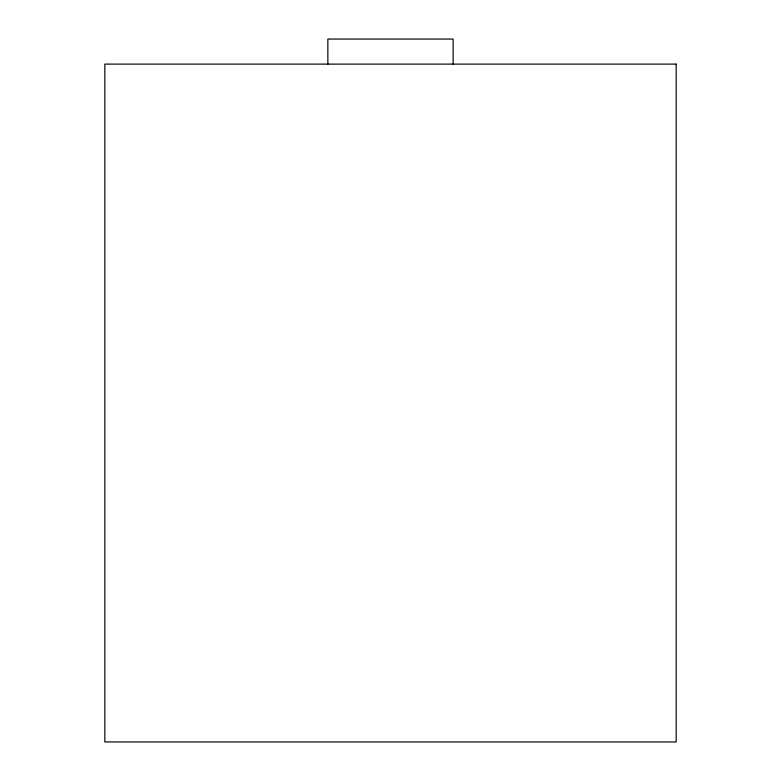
<?xml version="1.0" encoding="UTF-8"?>
<svg xmlns="http://www.w3.org/2000/svg" width="781" height="781" viewBox="0 0 781 781"><rect width="100%" height="100%" fill="white"/><g stroke="black" fill="none" stroke-linecap="round" stroke-linejoin="round"><path stroke-width="1.17" d="M453.146 64.11L453.146 39.05L327.854 39.05L327.854 64.11M676.17 64.11L104.83 64.11L104.83 741.95L676.17 741.95L676.17 64.11"/></g></svg>
